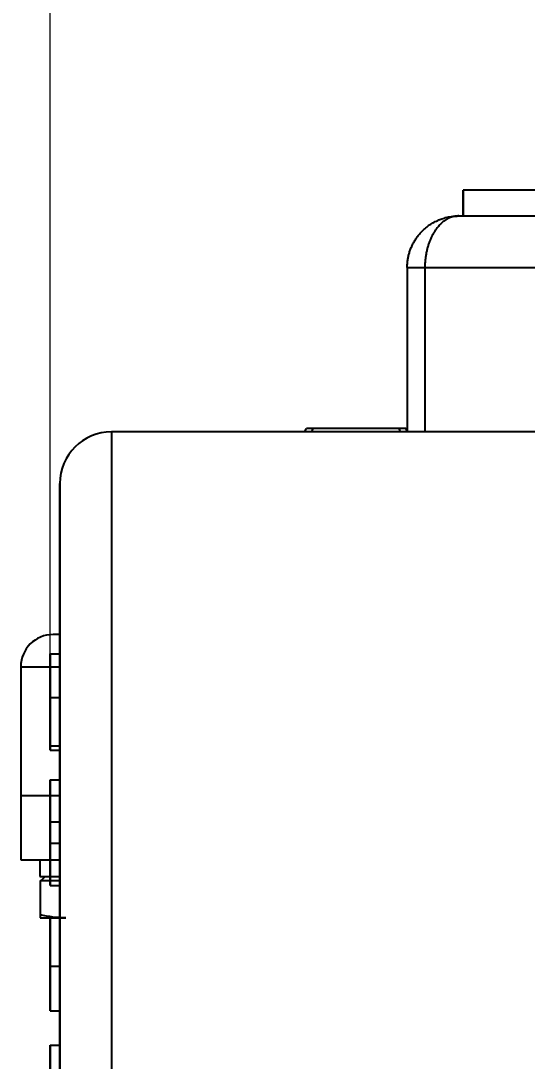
# Model space of a CAD drawing. Header units: millimetres. Extents: x 2271 to 4415, y 823 to 2339.
# Drawn here: x 2832.7 to 2911.3, y 1136.2 to 1297.7 of the extents above; entities that cross this region are included whole.
import ezdxf

# ---------------------------------------------------------------- set-up
doc = ezdxf.new("R2010")
doc.units = ezdxf.units.MM
doc.layers.add('AM_5', color=3, linetype='Continuous', lineweight=25)
doc.styles.add('SLDTEXTSTYLE1', font='txt.shx', dxfattribs={"width": 0.7, "bigfont": 'gbcbig.shx'})
doc.dimstyles.new('SLDDIMSTYLE12$0', dxfattribs={"dimtxt": 12, "dimasz": 10, "dimexe": 0, "dimexo": 0.0625, "dimgap": 0.875, "dimtad": 1, "dimdec": 1, "dimlfac": 1.8, "dimrnd": 1e-09, "dimzin": 12, "dimdsep": 46, "dimtxsty": 'SLDTEXTSTYLE1', "dimcen": 0.09, "dimdle": 8.16, "dimclrd": 3, "dimclre": 3, "dimadec": 0, "dimazin": 3, "dimtfac": 1, "dimtdec": 1, "dimtofl": 0, "dimtmove": 0, "dimatfit": 3, "dimfxl": 0, "dimfrac": 2, "dimtolj": 1, "dimlwd": 5, "dimlwe": 5, "dimarcsym": 0})

# ---------------------------------------------------------------- blocks, each defined once
blk = doc.blocks.new('*D194')
at = {"layer": 'AM_5', "color": 3, "linetype": 'Continuous', "lineweight": 5, "transparency": 16777216}
for p, q in [((2837.27, 1199.5), (2837.27, 1379.28)), ((2989.77, 1379.28), (2847.27, 1379.28))]:
    blk.add_line(p, q, dxfattribs=at)
at = {"layer": 'AM_5', "color": 3, "lineweight": 5, "transparency": 16777216}
blk.add_line((2999.77, 1254.68), (2999.77, 1379.28), dxfattribs=at)
at = {"layer": 'AM_5', "color": 3, "transparency": 16777216}
for points in [[(2847.27, 1380.95), (2847.27, 1377.61), (2837.27, 1379.28)], [(2989.77, 1380.95), (2989.77, 1377.61), (2999.77, 1379.28)]]:
    blk.add_solid(points, dxfattribs=at)
at = {"layer": 'Defpoints', "color": 0, "transparency": 16777216}
for p in [(2837.27, 1379.28), (2999.77, 1254.62), (2837.27, 1199.44)]:
    blk.add_point(p, dxfattribs=at)
at = {"layer": 'AM_5', "color": 0, "transparency": 16777216, "insert": (2918.52, 1386.16), "char_height": 12, "attachment_point": 5, "style": 'SLDTEXTSTYLE1'}
blk.add_mtext('\\A1;165', dxfattribs=at)

msp = doc.modelspace()

# ---------------------------------------------------------------- linework, layer by layer
at = {"color": 7, "linetype": 'Continuous', "lineweight": 25}
for p, q in [((2901.374, 1267.429), (2901.374, 1271.429)), ((2901.374, 1271.429), (2901.388, 1271.429)), ((2901.388, 1271.429), (2901.388, 1267.429)), ((2922.601, 1271.429), (2901.388, 1271.429)), ((2892.692, 1259.429), (2892.692, 1233.895)), ((2892.692, 1259.429), (2895.435, 1259.429)), ((2895.435, 1259.429), (2895.435, 1233.895)), ((2895.435, 1259.429), (2995.454, 1259.429)), ((2877.008, 1234.429), (2876.792, 1234.054)), ((2891.403, 1234.429), (2878.08, 1234.429)), ((2892.692, 1234.054), (2892.475, 1234.429)), ((2952.799, 1233.895), (2846.769, 1233.895)), ((2876.792, 1233.895), (2876.792, 1234.054)), ((2837.269, 1195.611), (2837.269, 1199.439)), ((2837.269, 1199.439), (2837.269, 1199.439)), ((2837.269, 1199.439), (2837.269, 1192.668)), ((2837.269, 1199.439), (2838.769, 1199.439)), ((2837.269, 1199.439), (2838.769, 1199.439)), ((2838.769, 1192.668), (2838.769, 1199.439)), ((2838.769, 1199.439), (2838.769, 1199.439)), ((2832.692, 1197.429), (2832.692, 1177.429)), ((2832.692, 1197.429), (2838.769, 1197.429)), ((2837.269, 1192.971), (2837.269, 1195.611)), ((2837.269, 1195.611), (2837.269, 1195.611)), ((2837.269, 1192.54), (2837.269, 1195.611)), ((2837.269, 1195.611), (2837.269, 1193.319)), ((2837.269, 1195.611), (2837.269, 1195.611)), ((2837.269, 1188.298), (2837.269, 1192.971)), ((2837.269, 1192.668), (2838.769, 1192.668)), ((2837.269, 1189.381), (2837.269, 1184.448)), ((2837.269, 1184.448), (2837.269, 1188.298)), ((2838.769, 1185.095), (2837.269, 1185.095)), ((2837.269, 1184.448), (2838.769, 1184.448)), ((2838.769, 1184.448), (2838.769, 1185.095)), ((2838.769, 1179.864), (2838.769, 1184.448)), ((2837.269, 1179.864), (2838.769, 1179.864)), ((2837.269, 1179.864), (2837.269, 1173.299)), ((2837.269, 1175.988), (2837.269, 1179.864)), ((2838.769, 1173.299), (2838.769, 1179.864)), ((2832.692, 1177.429), (2832.692, 1167.429)), ((2832.692, 1177.429), (2838.769, 1177.429)), ((2832.692, 1177.429), (2838.769, 1177.429)), ((2837.269, 1174.171), (2837.269, 1175.988)), ((2837.269, 1169.155), (2837.269, 1174.171)), ((2837.269, 1173.44), (2837.269, 1169.872)), ((2837.269, 1171.664), (2837.269, 1173.44)), ((2838.769, 1173.299), (2837.269, 1173.299)), ((2837.269, 1173.299), (2837.269, 1170.03)), ((2838.769, 1170.03), (2838.769, 1173.299)), ((2837.269, 1169.872), (2837.269, 1171.664)), ((2837.269, 1170.03), (2837.269, 1163.443)), ((2837.269, 1170.03), (2838.769, 1170.03)), ((2838.769, 1163.443), (2838.769, 1170.03)), ((2837.269, 1167.337), (2837.269, 1169.155)), ((2832.692, 1167.429), (2838.769, 1167.429)), ((2835.642, 1167.429), (2835.642, 1164.829)), ((2837.269, 1163.443), (2837.269, 1167.337)), ((2835.642, 1164.829), (2838.769, 1164.829)), ((2835.692, 1164.229), (2835.692, 1158.879)), ((2835.692, 1164.229), (2838.769, 1164.229)), ((2836.457, 1164.829), (2835.857, 1164.229)), ((2837.269, 1163.443), (2838.769, 1163.443)), ((2838.769, 1158.472), (2838.769, 1163.443)), ((2835.692, 1158.429), (2839.692, 1158.429)), ((2837.269, 1158.472), (2838.769, 1158.472)), ((2837.269, 1147.441), (2837.269, 1151.463)), ((2837.269, 1151.463), (2837.269, 1151.463)), ((2837.269, 1151.463), (2837.269, 1144)), ((2837.269, 1150.921), (2838.769, 1150.921)), ((2837.269, 1144), (2837.269, 1147.701)), ((2837.269, 1147.441), (2837.269, 1147.441)), ((2837.269, 1146.992), (2837.269, 1147.239)), ((2837.269, 1144), (2837.269, 1146.992)), ((2837.269, 1144), (2837.269, 1144)), ((2837.269, 1144), (2838.769, 1144)), ((2837.269, 1138.637), (2838.769, 1138.637)), ((2837.269, 1138.637), (2837.269, 1132.072)), ((2837.269, 1134.761), (2837.269, 1138.637)), ((2838.769, 1132.072), (2838.769, 1138.637))]:
    msp.add_line(p, q, dxfattribs=at)
at = {"color": 7, "linetype": 'Continuous', "lineweight": 25, "flags": 128}
msp.add_lwpolyline([(2846.769, 1233.895), (2846.769, 1233.717), (2846.769, 1233.183), (2846.769, 1232.296), (2846.769, 1231.06), (2846.769, 1229.482), (2846.769, 1227.569), (2846.769, 1225.333), (2846.769, 1222.783), (2846.769, 1219.933), (2846.769, 1216.798), (2846.769, 1213.393), (2846.769, 1209.735), (2846.769, 1205.845), (2846.769, 1201.74), (2846.769, 1197.443), (2846.769, 1192.974), (2846.769, 1188.358), (2846.769, 1183.617), (2846.769, 1178.775), (2846.769, 1173.857), (2846.769, 1168.889), (2846.769, 1163.895), (2846.769, 1158.901), (2846.769, 1153.933), (2846.769, 1149.016), (2846.769, 1144.174), (2846.769, 1139.433), (2846.769, 1134.816)], dxfattribs=at)
at = {"color": 7, "linetype": 'Continuous', "lineweight": 25}
for centre, radius in [((2846.769, 1225.895), 8), ((2837.692, 1197.429), 5)]:
    msp.add_arc(centre, radius, 90, 180, dxfattribs=at)
for points, knots in [([(2892.692, 1259.429), (2892.693, 1259.524), (2892.695, 1259.713), (2892.71, 1259.998), (2892.736, 1260.284), (2892.772, 1260.57), (2892.818, 1260.856), (2892.875, 1261.142), (2892.943, 1261.426), (2893.022, 1261.71), (2893.112, 1261.992), (2893.212, 1262.272), (2893.324, 1262.55), (2893.446, 1262.825), (2893.579, 1263.096), (2893.724, 1263.363), (2893.879, 1263.626), (2894.045, 1263.884), (2894.221, 1264.137), (2894.408, 1264.384), (2894.606, 1264.625), (2894.814, 1264.859), (2895.126, 1265.184), (2895.57, 1265.59), (2896.18, 1266.051), (2896.864, 1266.47), (2897.457, 1266.754), (2897.932, 1266.941), (2898.28, 1267.06), (2898.674, 1267.174), (2899.113, 1267.277), (2899.599, 1267.359), (2900.13, 1267.417), (2900.5, 1267.425), (2900.692, 1267.429)], [0, 0, 0, 0, 0.0225537, 0.0452299, 0.0680286, 0.09095, 0.1139943, 0.1371614, 0.1604516, 0.1838648, 0.2074014, 0.2310612, 0.2548446, 0.2787514, 0.302782, 0.3269362, 0.3512143, 0.3756164, 0.4001425, 0.4247927, 0.4495671, 0.4744659, 0.499489, 0.5572492, 0.6180168, 0.6817923, 0.7485759, 0.7745796, 0.8038884, 0.836502, 0.8724202, 0.9116427, 0.9541694, 1, 1, 1, 1]), ([(2900.692, 1267.429), (2900.628, 1267.428), (2900.504, 1267.426), (2900.321, 1267.41), (2900.145, 1267.387), (2899.976, 1267.355), (2899.814, 1267.317), (2899.659, 1267.273), (2899.511, 1267.224), (2899.371, 1267.172), (2899.237, 1267.116), (2899.111, 1267.058), (2898.992, 1266.998), (2898.881, 1266.937), (2898.776, 1266.876), (2898.538, 1266.73), (2898.183, 1266.47), (2897.733, 1266.052), (2897.332, 1265.591), (2896.993, 1265.12), (2896.707, 1264.651), (2896.464, 1264.187), (2896.245, 1263.702), (2896.053, 1263.198), (2895.886, 1262.68), (2895.746, 1262.15), (2895.631, 1261.611), (2895.543, 1261.067), (2895.481, 1260.521), (2895.442, 1259.974), (2895.438, 1259.61), (2895.435, 1259.429)], [0, 0, 0, 0, 0.0230939, 0.0453984, 0.0669134, 0.0876388, 0.1075747, 0.126721, 0.1450777, 0.1626448, 0.1794222, 0.1954099, 0.210608, 0.2250164, 0.238635, 0.251464, 0.318153, 0.3818993, 0.4427027, 0.5005635, 0.5481759, 0.5953446, 0.64207, 0.6883528, 0.7341936, 0.7795932, 0.8245524, 0.8690718, 0.9131523, 0.9567947, 1, 1, 1, 1]), ([(2900.692, 1267.429), (2903.582, 1267.429), (2909.396, 1267.429), (2918.77, 1267.429), (2928.64, 1267.429), (2938.979, 1267.429), (2949.69, 1267.429), (2960.654, 1267.429), (2971.768, 1267.429), (2982.924, 1267.429), (2992.623, 1267.429), (2998.534, 1267.429), (3000.774, 1267.429)], [0, 0, 0, 0, 0.1007913, 0.2027588, 0.3058242, 0.4104565, 0.5155376, 0.6209781, 0.7264142, 0.8314953, 0.936132, 1, 1, 1, 1]), ([(2878.08, 1234.429), (2877.758, 1234.429), (2877.15, 1234.429), (2877.08, 1234.429), (2877.046, 1234.429)], [0, 0, 0, 0, 0.529034, 1, 1, 1, 1]), ([(2892.437, 1234.429), (2892.449, 1234.429), (2892.544, 1234.429), (2892.199, 1234.429), (2891.67, 1234.429), (2891.403, 1234.429)], [0, 0, 0, 0, 0.06959172, 0.53053338, 1, 1, 1, 1]), ([(2838.769, 1199.439), (2838.769, 1200.634), (2838.769, 1203.578), (2838.769, 1207.805), (2838.769, 1212.11), (2838.769, 1215.867), (2838.769, 1219.048), (2838.769, 1221.887), (2838.769, 1224.149), (2838.769, 1225.583), (2838.769, 1226.049), (2838.769, 1225.583), (2838.769, 1224.149), (2838.769, 1221.887), (2838.769, 1219.048), (2838.769, 1215.867), (2838.769, 1212.107), (2838.769, 1207.814), (2838.769, 1203.052), (2838.769, 1197.9), (2838.769, 1192.449), (2838.769, 1186.21), (2838.769, 1179.207), (2838.769, 1171.534), (2838.769, 1166.416), (2838.769, 1163.895)], [0, 0, 0, 0, 0.0279063, 0.0687994, 0.1096924, 0.150368, 0.1906154, 0.2302372, 0.2813181, 0.3310053, 0.3791996, 0.4273908, 0.4770781, 0.528162, 0.5677838, 0.6080312, 0.6487067, 0.6895998, 0.7304928, 0.7711684, 0.8114158, 0.8510376, 0.9021185, 0.9518065, 1, 1, 1, 1]), ([(2837.269, 1193.319), (2837.269, 1192.622), (2837.269, 1191.572), (2837.269, 1190.236), (2837.269, 1189.473), (2837.269, 1188.995), (2837.269, 1188.951), (2837.269, 1188.928)], [0, 0, 0, 0, 0.3362422, 0.5068906, 0.6797858, 0.8263629, 1, 1, 1, 1]), ([(2837.269, 1192.668), (2837.269, 1191.658), (2837.269, 1189.82), (2837.269, 1187.589), (2837.269, 1186.119), (2837.269, 1185.234), (2837.269, 1185.146), (2837.269, 1185.095)], [0, 0, 0, 0, 0.276074, 0.5026478, 0.648994, 0.7958383, 1, 1, 1, 1]), ([(2837.269, 1188.928), (2837.269, 1188.953), (2837.269, 1188.995), (2837.269, 1189.436), (2837.269, 1190.161), (2837.269, 1191.23), (2837.269, 1192.105), (2837.269, 1192.54)], [0, 0, 0, 0, 0.23514464, 0.37534254, 0.51600229, 0.75891345, 1, 1, 1, 1]), ([(2838.769, 1185.095), (2838.769, 1185.145), (2838.769, 1185.23), (2838.769, 1186.08), (2838.769, 1187.507), (2838.769, 1189.753), (2838.769, 1191.627), (2838.769, 1192.668)], [0, 0, 0, 0, 0.20196089, 0.34462277, 0.48768998, 0.71560343, 1, 1, 1, 1]), ([(2837.269, 1185.095), (2837.269, 1185.117), (2837.269, 1185.16), (2837.269, 1185.542), (2837.269, 1186.619), (2837.269, 1188.015), (2837.269, 1189.073), (2837.269, 1189.381)], [0, 0, 0, 0, 0.1629267, 0.3248672, 0.5602734, 0.8718604, 1, 1, 1, 1]), ([(2838.769, 1163.895), (2838.769, 1161.375), (2838.769, 1156.256), (2838.769, 1148.583), (2838.769, 1141.581), (2838.769, 1135.342), (2838.769, 1129.89), (2838.769, 1124.739), (2838.769, 1119.976), (2838.769, 1115.683), (2838.769, 1111.923), (2838.769, 1108.743), (2838.769, 1105.903), (2838.769, 1103.641), (2838.769, 1102.207), (2838.769, 1101.742), (2838.769, 1102.207), (2838.769, 1103.641), (2838.769, 1105.903), (2838.769, 1108.744), (2838.769, 1111.919), (2838.769, 1115.699), (2838.769, 1119.148), (2838.769, 1121.486), (2838.769, 1122.216)], [0, 0, 0, 0, 0.05074112, 0.10305579, 0.15684183, 0.19855941, 0.24093569, 0.28376278, 0.32681888, 0.36987498, 0.41270207, 0.45507835, 0.49679593, 0.55057883, 0.60289426, 0.65363776, 0.70437809, 0.75669356, 0.8104796, 0.85219718, 0.89457346, 0.93740055, 0.98045665, 1, 1, 1, 1]), ([(2839.692, 1158.429), (2839.019, 1158.429), (2838.349, 1158.471), (2837.016, 1158.627), (2836.353, 1158.74), (2835.692, 1158.879)], [0, 0, 0, 0, 0.5, 0.5, 1, 1, 1, 1]), ([(2835.692, 1158.879), (2835.692, 1158.74), (2835.692, 1158.627), (2835.692, 1158.471), (2835.692, 1158.429), (2835.692, 1158.429)], [0, 0, 0, 0, 0.5, 0.5, 1, 1, 1, 1]), ([(2837.269, 1158.472), (2837.269, 1158.444), (2837.269, 1158.398), (2837.269, 1157.986), (2837.269, 1157.288), (2837.269, 1156.025), (2837.269, 1154.093), (2837.269, 1152.263), (2837.269, 1151.237), (2837.269, 1150.921)], [0, 0, 0, 0, 0.19850126, 0.33381372, 0.46876285, 0.63199476, 0.79642738, 0.93750048, 1, 1, 1, 1]), ([(2837.269, 1151.181), (2837.269, 1152.006), (2837.269, 1153.657), (2837.269, 1155.766), (2837.269, 1157.489), (2837.269, 1158.35), (2837.269, 1158.431), (2837.269, 1158.472)], [0, 0, 0, 0, 0.1793436, 0.3588888, 0.5415629, 0.7659487, 1, 1, 1, 1]), ([(2838.769, 1150.921), (2838.769, 1151.779), (2838.769, 1153.34), (2838.769, 1155.318), (2838.769, 1156.931), (2838.769, 1157.93), (2838.769, 1158.396), (2838.769, 1158.447), (2838.769, 1158.472)], [0, 0, 0, 0, 0.1686401, 0.3068009, 0.4445468, 0.6493658, 0.8244287, 1, 1, 1, 1]), ([(2837.269, 1150.921), (2837.269, 1151.269), (2837.269, 1151.949), (2837.269, 1152.868), (2837.269, 1153.688), (2837.269, 1154.222), (2837.269, 1154.48), (2837.269, 1154.501), (2837.269, 1154.512)], [0, 0, 0, 0, 0.1055686, 0.2061744, 0.3333255, 0.5255849, 0.762499, 1, 1, 1, 1]), ([(2837.269, 1154.512), (2837.269, 1154.484), (2837.269, 1154.436), (2837.269, 1153.992), (2837.269, 1153.064), (2837.269, 1152.002), (2837.269, 1151.151), (2837.269, 1150.794)], [0, 0, 0, 0, 0.3330331, 0.5539557, 0.7183333, 0.8819115, 1, 1, 1, 1]), ([(2837.269, 1147.239), (2837.269, 1147.246), (2837.269, 1147.263), (2837.269, 1147.48), (2837.269, 1148.199), (2837.269, 1149.481), (2837.269, 1150.632), (2837.269, 1151.181)], [0, 0, 0, 0, 0.0480273, 0.1148309, 0.233216, 0.6345243, 1, 1, 1, 1]), ([(2837.269, 1150.921), (2837.269, 1150.412), (2837.269, 1149.395), (2837.269, 1147.763), (2837.269, 1146.203), (2837.269, 1144.948), (2837.269, 1144.128), (2837.269, 1144.044), (2837.269, 1144)], [0, 0, 0, 0, 0.1311456, 0.2615272, 0.4305323, 0.5990583, 0.786172, 1, 1, 1, 1]), ([(2837.269, 1147.701), (2837.269, 1147.715), (2837.269, 1147.742), (2837.269, 1148.012), (2837.269, 1148.6), (2837.269, 1149.405), (2837.269, 1150.237), (2837.269, 1150.738), (2837.269, 1150.921)], [0, 0, 0, 0, 0.22963186, 0.4575605, 0.61528184, 0.77364991, 0.91696716, 1, 1, 1, 1]), ([(2837.269, 1150.794), (2837.269, 1150.37), (2837.269, 1149.627), (2837.269, 1148.685), (2837.269, 1147.976), (2837.269, 1147.507), (2837.269, 1147.466), (2837.269, 1147.441)], [0, 0, 0, 0, 0.2043544, 0.3586739, 0.5127895, 0.7124459, 1, 1, 1, 1]), ([(2838.769, 1144), (2838.769, 1144.064), (2838.769, 1144.179), (2838.769, 1145.303), (2838.769, 1146.824), (2838.769, 1148.765), (2838.769, 1150.181), (2838.769, 1150.921)], [0, 0, 0, 0, 0.2594927, 0.46447, 0.6370764, 0.810103, 1, 1, 1, 1]), ([(2838.769, 1138.637), (2838.769, 1139.441), (2838.769, 1141.167), (2838.769, 1143.013), (2838.769, 1144)], [0, 0, 0, 0, 0.4653058, 1, 1, 1, 1])]:
    msp.add_open_spline(points, degree=3, knots=knots, dxfattribs=at)
for points in [[(2877.908, 1233.895), (2877.963, 1234.073), (2878.021, 1234.251), (2878.08, 1234.429)], [(2891.403, 1234.429), (2891.463, 1234.251), (2891.52, 1234.073), (2891.575, 1233.895)], [(2838.769, 1202.429), (2838.053, 1202.429), (2837.692, 1202.429), (2837.692, 1202.429)]]:
    msp.add_open_spline(points, degree=3, dxfattribs=at)

# ---------------------------------------------------------------- dimensions: what is measured, and where the dimension line sits
at = {"layer": 'AM_5'}
dim = msp.add_linear_dim(base=(2837.269, 1379.282), p1=(2999.769, 1254.616), p2=(2837.269, 1199.439), angle=360, text='165', dimstyle='SLDDIMSTYLE12$0', override={"dimlfac": 1}, dxfattribs=at)
dim.commit()
dim.dimension.update_dxf_attribs({"geometry": '*D194', "text_midpoint": (2918.519, 1379.282), "dimtype": 160})

doc.saveas('drawing.dxf')
